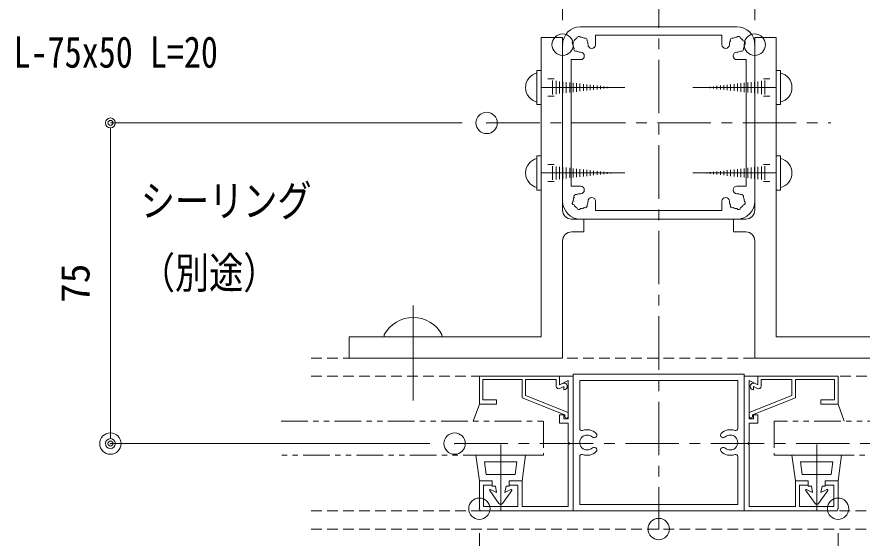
# Model space of a CAD drawing. Units: millimetres, scale not verified. Extents: x -3554 to 3554, y -1188 to 1188.
# Drawn here: x -1530.4 to -1134.5, y -568.4 to -324.6 of the extents above; entities that cross this region are included whole.
import ezdxf
from ezdxf.enums import TextEntityAlignment as Align

# ---------------------------------------------------------------- set-up
doc = ezdxf.new("R2010")
doc.units = ezdxf.units.MM
doc.header["$LTSCALE"] = 20
doc.header["$PDMODE"] = 32
doc.header["$PDSIZE"] = 10
for name, pattern in [('USER1', [2, 1.25, -0.25, 0.25, -0.25]), ('USER2', [1.25, 0.625, -0.125, 0.125, -0.125, 0.125, -0.125]), ('USER3', [0.375, 0.25, -0.125])]:
    doc.linetypes.add(name, pattern=pattern)
for name, color, linetype, lineweight in [('0-0_0', 7, 'Continuous', 18), ('0-1_DEFPOINTS', 7, 'Continuous', 18), ('0-3_アンカー', 4, 'Continuous', 18), ('0-6_2躯体線', 4, 'Continuous', 18), ('0-7_3中心線', 2, 'USER1', 18), ('0-8_41ｱﾙﾐ', 6, 'Continuous', 18), ('0-9_1手摺寸法', 7, 'Continuous', 18), ('0-C_2a', 1, 'USER2', 18), ('0-D_4アルミ', 6, 'Continuous', 18), ('1-1_2躯体隠れ', 6, 'USER3', 18)]:
    doc.layers.add(name, color=color, linetype=linetype, lineweight=lineweight)
doc.layers.add('1-3_笠木', color=7, linetype='Continuous')
doc.styles.add('ＭＳ ゴシック', font='')
doc.styles.get('ＭＳ ゴシック').set_extended_font_data('MS Gothic')

# ---------------------------------------------------------------- blocks, each defined once
blk = doc.blocks.new('_ORIGIN2')
at = {"layer": '0-0_0'}
blk.add_line((-0.5, 0), (-1, 0), dxfattribs=at)
for radius in [0.5, 0.25]:
    blk.add_circle((0, 0), radius, dxfattribs=at)
blk = doc.blocks.new('D59')
at = {"layer": '0-1_DEFPOINTS'}
for p in [(739.1, 192.82), (739.1, 86.37), (829.1, 86.37)]:
    blk.add_point(p, dxfattribs=at)
at = {"layer": '0-9_1手摺寸法'}
for p, q in [((739.1, 97.87), (739.1, 192.82)), ((824.5, 192.82), (743.7, 192.82)), ((829.1, 97.87), (829.1, 192.82))]:
    blk.add_line(p, q, dxfattribs=at)
at = {"layer": '0-9_1手摺寸法', "xscale": 4.6, "yscale": 4.6, "rotation": 180}
blk.add_blockref('_ORIGIN2', (739.1, 192.82), dxfattribs=at)
at = {"layer": '0-9_1手摺寸法', "xscale": 4.6, "yscale": 4.6}
blk.add_blockref('_ORIGIN2', (829.1, 192.82), dxfattribs=at)
at = {"layer": '0-9_1手摺寸法', "style": 'ＭＳ ゴシック'}
blk.add_text('45', height=13.49, dxfattribs=at).set_placement((774.9, 198.57), align=Align.BOTTOM_LEFT)
blk = doc.blocks.new('D23')
at = {"layer": '0-1_DEFPOINTS'}
for p in [(703.49, 49.77), (527.33, -100.23), (688.49, -100.23)]:
    blk.add_point(p, dxfattribs=at)
at = {"layer": '0-9_1手摺寸法'}
for p, q in [((691.99, 49.77), (527.33, 49.77)), ((527.33, 45.17), (527.33, -95.63)), ((676.99, -100.23), (527.33, -100.23))]:
    blk.add_line(p, q, dxfattribs=at)
at = {"layer": '0-9_1手摺寸法', "xscale": 4.6, "yscale": 4.6}
for p, rotation in [((527.33, 49.77), 90), ((527.33, -100.23), 270)]:
    blk.add_blockref('_ORIGIN2', p, dxfattribs=dict(at, rotation=rotation))
at = {"layer": '0-9_1手摺寸法', "style": 'ＭＳ ゴシック'}
blk.add_text('75', height=13.49, rotation=90, dxfattribs=at).set_placement((521.58, -34.43), align=Align.BOTTOM_LEFT)
blk = doc.blocks.new('hbk-213')
at = {"layer": '0-9_1手摺寸法', "color": 3}
for p, q in [((0, 2.55), (0, -12.9)), ((-5.8, 0), (5.8, 0)), ((-5.8, 0), (-5, -6)), ((5.8, 0), (5, -6)), ((-3.78, -1.5), (3.78, -1.5)), ((-3.78, -1.5), (-3.38, -4.5)), ((3.78, -1.5), (3.38, -4.5)), ((-3.38, -4.5), (3.38, -4.5)), ((-5, -6), (-2, -6)), ((-2, -6), (-2, -7.2)), ((-2, -7.2), (-1.25, -7.2)), ((-1.25, -7.2), (-1, -8.7)), ((1.25, -7.2), (1, -8.7)), ((1.25, -7.2), (2, -7.2)), ((2, -6), (5, -6)), ((2, -6), (2, -7.2)), ((-2.57, -8.24), (-0.4, -11.3)), ((-2.39, -8.01), (-1, -8.7)), ((0.4, -11.3), (2.57, -8.24)), ((1, -8.7), (2.39, -8.01))]:
    blk.add_line(p, q, dxfattribs=at)
for centre, radius, start, end in [((-2.45, -8.15), 0.15, 66.3706, 216.6071), ((2.45, -8.15), 0.15, 323.3929, 113.6294), ((0, -11), 0.5, 216.6071, 323.3929)]:
    blk.add_arc(centre, radius, start, end, dxfattribs=at)
blk = doc.blocks.new('A$C4E7E0D89')
at = {"layer": '0-8_41ｱﾙﾐ'}
blk.add_line((150, 100), (69.18, 100), dxfattribs=at)
for points in [[(65, 104.18), (65, 110), (59, 110), (59, 104.18)], [(54.82, 100), (0, 100), (0, 0)]]:
    blk.add_lwpolyline(points, dxfattribs=at)
for centre, start, end in [((54.82, 104.18), 270, 0), ((69.18, 104.18), 180, 270)]:
    blk.add_arc(centre, 4.18, start, end, dxfattribs=at)
at = {"layer": '0-D_4アルミ'}
for p, q in [((150, 90), (150, 100)), ((10, 90), (10, 0)), ((150, 90), (10, 90)), ((10, 0), (0, 0))]:
    blk.add_line(p, q, dxfattribs=at)
blk = doc.blocks.new('D9')
at = {"layer": '0-1_DEFPOINTS'}
for p in [(700.1, -130.73), (784.1, -140.23), (784.1, -278.26)]:
    blk.add_point(p, dxfattribs=at)
at = {"layer": '0-9_1手摺寸法'}
for p, q in [((700.1, -142.23), (700.1, -278.26)), ((784.1, -151.73), (784.1, -278.26)), ((704.7, -278.26), (779.5, -278.26))]:
    blk.add_line(p, q, dxfattribs=at)
at = {"layer": '0-9_1手摺寸法', "xscale": 4.6, "yscale": 4.6, "rotation": 180}
blk.add_blockref('_ORIGIN2', (700.1, -278.26), dxfattribs=at)
at = {"layer": '0-9_1手摺寸法', "xscale": 4.6, "yscale": 4.6}
blk.add_blockref('_ORIGIN2', (784.1, -278.26), dxfattribs=at)
at = {"layer": '0-9_1手摺寸法', "style": 'ＭＳ ゴシック'}
blk.add_text('42', height=13.49, dxfattribs=at).set_placement((732.9, -272.51), align=Align.BOTTOM_LEFT)
blk = doc.blocks.new('D10')
at = {"layer": '0-1_DEFPOINTS'}
for p in [(868.1, -130.73), (784.1, -140.23), (868.1, -278.26)]:
    blk.add_point(p, dxfattribs=at)
at = {"layer": '0-9_1手摺寸法'}
for p, q in [((868.1, -142.23), (868.1, -278.26)), ((784.1, -151.73), (784.1, -278.26)), ((788.7, -278.26), (863.5, -278.26))]:
    blk.add_line(p, q, dxfattribs=at)
at = {"layer": '0-9_1手摺寸法', "xscale": 4.6, "yscale": 4.6, "rotation": 180}
blk.add_blockref('_ORIGIN2', (784.1, -278.26), dxfattribs=at)
at = {"layer": '0-9_1手摺寸法', "xscale": 4.6, "yscale": 4.6}
blk.add_blockref('_ORIGIN2', (868.1, -278.26), dxfattribs=at)
at = {"layer": '0-9_1手摺寸法', "style": 'ＭＳ ゴシック'}
blk.add_text('42', height=13.49, dxfattribs=at).set_placement((816.9, -272.51), align=Align.BOTTOM_LEFT)
blk = doc.blocks.new('D11')
at = {"layer": '0-1_DEFPOINTS'}
for p in [(700.1, -130.73), (868.1, -130.73), (868.1, -317.65)]:
    blk.add_point(p, dxfattribs=at)
at = {"layer": '0-9_1手摺寸法'}
for p, q in [((700.1, -142.23), (700.1, -317.65)), ((868.1, -142.23), (868.1, -317.65)), ((704.7, -317.65), (863.5, -317.65))]:
    blk.add_line(p, q, dxfattribs=at)
at = {"layer": '0-9_1手摺寸法', "xscale": 4.6, "yscale": 4.6, "rotation": 180}
blk.add_blockref('_ORIGIN2', (700.1, -317.65), dxfattribs=at)
at = {"layer": '0-9_1手摺寸法', "xscale": 4.6, "yscale": 4.6}
blk.add_blockref('_ORIGIN2', (868.1, -317.65), dxfattribs=at)
at = {"layer": '0-9_1手摺寸法', "style": 'ＭＳ ゴシック'}
blk.add_text('84', height=13.49, dxfattribs=at).set_placement((774.9, -311.9), align=Align.BOTTOM_LEFT)
blk = doc.blocks.new('A$C10C826DC')
at = {"layer": '0-8_41ｱﾙﾐ'}
for p, q in [((7, 22), (0.5, 22)), ((7, 19), (7, 22)), ((1, 13), (1, 21)), ((7, 19), (6, 19)), ((7, 15), (6, 15)), ((7, 15), (7, 12)), ((1, 1.2), (1, 12)), ((7, 12), (1, 12)), ((20.5, 3.2), (20.5, 1.2)), ((22.5, 3.2), (20.5, 3.2)), ((22.5, 2.2), (21.5, 2.2)), ((21.5, 1.2), (21.5, 2.2)), ((22.5, 2.2), (22.5, 3.2)), ((29.5, 3.2), (30.5, 1.2)), ((31.5, 3.2), (29.5, 3.2)), ((31.5, 0), (31.5, 3.2)), ((15.45, 1.2), (1, 1.2)), ((15.58, 0.99), (15.45, 1.2)), ((15.92, 0.99), (16.05, 1.2)), ((20.5, 1.2), (16.05, 1.2)), ((21.5, 1.2), (30.5, 1.2))]:
    blk.add_line(p, q, dxfattribs=at)
for points in [[(31.5, 0), (0, 0), (0, 21.5)], [(6, 19), (6, 21), (1, 21)], [(6, 15), (6, 13), (1, 13)]]:
    blk.add_lwpolyline(points, dxfattribs=at)
for centre, radius, start, end in [((0.5, 21.5), 0.5, 90, 180), ((15.75, 1.1), 0.2, 212.3335, 327.6665)]:
    blk.add_arc(centre, radius, start, end, dxfattribs=at)
blk = doc.blocks.new('A$C46C1483A')
at = {"layer": '0-8_41ｱﾙﾐ'}
for p, q in [((0, 19.6), (37.6, 19.6)), ((0, 6.6), (0, 19.6)), ((1.6, 18), (20, 18)), ((1.6, 8.6), (1.6, 18)), ((20, 9.46), (20, 18)), ((21.6, 18), (36, 18)), ((21.6, 10.55), (21.6, 18)), ((36, 14.95), (36, 18)), ((37.6, 15.6), (37.6, 19.6)), ((38.88, 16.24), (37.6, 15.6)), ((39.6, 14.81), (37.74, 13.88)), ((39.6, 13.21), (39.6, 14.81)), ((8, 8.6), (1.6, 8.6)), ((8, 6.6), (8, 8.6)), ((20, 9.46), (40, 1.6)), ((21.6, 10.55), (41.6, 2.69)), ((8, 6.6), (0, 6.6)), ((40, 0.8), (40, 1.6)), ((41.6, 2.69), (41.6, 0.8))]:
    blk.add_line(p, q, dxfattribs=at)
for centre, radius, start, end in [((39.6, 14.81), 1.6, 0, 116.565), ((37.2, 14.95), 1.2, 180, 296.565), ((39.6, 14.81), 1.6, 270, 0), ((40.8, 0.8), 0.8, 180, 0)]:
    blk.add_arc(centre, radius, start, end, dxfattribs=at)
blk = doc.blocks.new('A$C7D0F4D62')
at = {"layer": '0-8_41ｱﾙﾐ'}
for p, q in [((0, 0), (0, 32)), ((0, 32), (40, 32)), ((40, 32), (40, 0)), ((1.5, 19.27), (1.5, 30.5)), ((1.5, 30.5), (38.5, 30.5)), ((38.5, 30.5), (38.5, 19.27)), ((1.5, 1.5), (1.5, 12.73)), ((38.5, 12.73), (38.5, 1.5)), ((0, 0), (40, 0)), ((1.5, 1.5), (38.5, 1.5))]:
    blk.add_line(p, q, dxfattribs=at)
for centre, radius, start, end in [((2, 19.27), 0.5, 180, 290.9248), ((3.25, 16), 3, 45.2575, 110.9248), ((4.92, 17.69), 0.625, 331.8102, 45.2575), ((35.08, 17.69), 0.625, 134.7425, 208.1898), ((36.75, 16), 3, 69.0752, 134.7425), ((38, 19.27), 0.5, 249.0752, 0), ((3.25, 16), 1.75, 45.2575, 314.7425), ((4.87, 18.02), 0.868, 243.3348, 313.8254), ((35.13, 18.02), 0.868, 226.1746, 296.6652), ((36.75, 16), 1.75, 225.2575, 134.7425), ((3.25, 16), 3, 249.0752, 314.7425), ((4.87, 13.98), 0.868, 46.1733, 116.6667), ((4.92, 14.31), 0.625, 314.7425, 28.1898), ((35.08, 14.31), 0.625, 151.8102, 225.2575), ((35.13, 13.98), 0.868, 63.3333, 133.8267), ((36.75, 16), 3, 225.2575, 290.9248), ((2, 12.73), 0.5, 69.0752, 180), ((38, 12.73), 0.5, 0, 110.9248)]:
    blk.add_arc(centre, radius, start, end, dxfattribs=at)

msp = doc.modelspace()

# ---------------------------------------------------------------- linework, layer by layer
at = {"layer": '0-6_2躯体線'}
for p, q in [((-1286.78, -349.6), (-1286.78, -365.6)), ((-1284.78, -349.6), (-1286.78, -349.6)), ((-1174.78, -349.6), (-1172.78, -349.6)), ((-1172.78, -349.6), (-1172.78, -365.6)), ((-1278.78, -353.6), (-1281.78, -353.6)), ((-1279.46, -354.36), (-1279.46, -360.83)), ((-1277.86, -354.54), (-1277.86, -360.65)), ((-1276.26, -354.72), (-1276.26, -360.47)), ((-1274.66, -354.9), (-1274.66, -360.29)), ((-1273.06, -355.08), (-1273.06, -360.11)), ((-1271.46, -355.26), (-1271.46, -359.93)), ((-1269.86, -355.44), (-1269.86, -359.75)), ((-1268.26, -355.62), (-1268.26, -359.57)), ((-1266.66, -355.8), (-1266.66, -359.39)), ((-1265.06, -355.98), (-1265.06, -359.21)), ((-1263.46, -356.16), (-1263.46, -359.03)), ((-1196.11, -356.16), (-1196.11, -359.03)), ((-1194.51, -355.98), (-1194.51, -359.21)), ((-1192.91, -355.8), (-1192.91, -359.39)), ((-1191.31, -355.62), (-1191.31, -359.57)), ((-1189.71, -355.44), (-1189.71, -359.75)), ((-1188.11, -355.26), (-1188.11, -359.93)), ((-1186.51, -355.08), (-1186.51, -360.11)), ((-1184.91, -354.9), (-1184.91, -360.29)), ((-1183.31, -354.72), (-1183.31, -360.47)), ((-1181.71, -354.54), (-1181.71, -360.65)), ((-1180.78, -353.6), (-1177.78, -353.6)), ((-1180.11, -354.36), (-1180.11, -360.83)), ((-1284.78, -357.6), (-1245.69, -357.6)), ((-1261.86, -356.34), (-1261.86, -358.85)), ((-1260.26, -356.52), (-1260.26, -358.67)), ((-1258.66, -356.7), (-1258.66, -358.49)), ((-1257.06, -356.88), (-1257.06, -358.31)), ((-1255.46, -357.06), (-1255.46, -358.14)), ((-1253.86, -357.24), (-1253.86, -357.96)), ((-1252.26, -357.42), (-1252.26, -357.78)), ((-1174.78, -357.6), (-1213.87, -357.6)), ((-1207.31, -357.42), (-1207.31, -357.78)), ((-1205.71, -357.24), (-1205.71, -357.96)), ((-1204.11, -357.06), (-1204.11, -358.14)), ((-1202.51, -356.88), (-1202.51, -358.31)), ((-1200.91, -356.7), (-1200.91, -358.49)), ((-1199.31, -356.52), (-1199.31, -358.67)), ((-1197.71, -356.34), (-1197.71, -358.85)), ((-1278.78, -361.6), (-1281.78, -361.6)), ((-1180.78, -361.6), (-1177.78, -361.6)), ((-1284.78, -365.6), (-1286.78, -365.6)), ((-1174.78, -365.6), (-1172.78, -365.6)), ((-1286.78, -389.6), (-1286.78, -405.6)), ((-1284.78, -389.6), (-1286.78, -389.6)), ((-1174.78, -389.6), (-1172.78, -389.6)), ((-1172.78, -389.6), (-1172.78, -405.6)), ((-1278.78, -393.6), (-1281.78, -393.6)), ((-1279.46, -394.36), (-1279.46, -400.83)), ((-1277.86, -394.54), (-1277.86, -400.65)), ((-1276.26, -394.72), (-1276.26, -400.47)), ((-1274.66, -394.9), (-1274.66, -400.29)), ((-1273.06, -395.08), (-1273.06, -400.11)), ((-1271.46, -395.26), (-1271.46, -399.93)), ((-1269.86, -395.44), (-1269.86, -399.75)), ((-1268.26, -395.62), (-1268.26, -399.57)), ((-1266.66, -395.8), (-1266.66, -399.39)), ((-1192.91, -395.8), (-1192.91, -399.39)), ((-1191.31, -395.62), (-1191.31, -399.57)), ((-1189.71, -395.44), (-1189.71, -399.75)), ((-1188.11, -395.26), (-1188.11, -399.93)), ((-1186.51, -395.08), (-1186.51, -400.11)), ((-1184.91, -394.9), (-1184.91, -400.29)), ((-1183.31, -394.72), (-1183.31, -400.47)), ((-1181.71, -394.54), (-1181.71, -400.65)), ((-1180.78, -393.6), (-1177.78, -393.6)), ((-1180.11, -394.36), (-1180.11, -400.83)), ((-1284.78, -397.6), (-1245.69, -397.6)), ((-1265.06, -395.98), (-1265.06, -399.21)), ((-1263.46, -396.16), (-1263.46, -399.03)), ((-1261.86, -396.34), (-1261.86, -398.85)), ((-1260.26, -396.52), (-1260.26, -398.67)), ((-1258.66, -396.7), (-1258.66, -398.49)), ((-1257.06, -396.88), (-1257.06, -398.31)), ((-1255.46, -397.06), (-1255.46, -398.14)), ((-1253.86, -397.24), (-1253.86, -397.96)), ((-1252.26, -397.42), (-1252.26, -397.78)), ((-1174.78, -397.6), (-1213.87, -397.6)), ((-1207.31, -397.42), (-1207.31, -397.78)), ((-1205.71, -397.24), (-1205.71, -397.96)), ((-1204.11, -397.06), (-1204.11, -398.14)), ((-1202.51, -396.88), (-1202.51, -398.31)), ((-1200.91, -396.7), (-1200.91, -398.49)), ((-1199.31, -396.52), (-1199.31, -398.67)), ((-1197.71, -396.34), (-1197.71, -398.85)), ((-1196.11, -396.16), (-1196.11, -399.03)), ((-1194.51, -395.98), (-1194.51, -399.21)), ((-1278.78, -401.6), (-1281.78, -401.6)), ((-1180.78, -401.6), (-1177.78, -401.6)), ((-1284.78, -405.6), (-1286.78, -405.6)), ((-1174.78, -405.6), (-1172.78, -405.6)), ((-1344.78, -504.05), (-1344.78, -459.54)), ((-1358.28, -473.17), (-1358.28, -474.17)), ((-1358.28, -474.17), (-1331.28, -474.17)), ((-1331.28, -473.17), (-1331.28, -474.17))]:
    msp.add_line(p, q, dxfattribs=at)
for centre, radius, start, end in [((-1285.2, -357.6), 6.98, 103.067, 256.933), ((-1174.36, -357.6), 6.98, 283.067, 76.933), ((-1285.2, -397.6), 6.98, 103.067, 256.933), ((-1174.36, -397.6), 6.98, 283.067, 76.933), ((-1344.78, -480.56), 15.39, 28.6987, 151.3013)]:
    msp.add_arc(centre, radius, start, end, dxfattribs=at)
at = {"layer": '0-7_3中心線'}
for p, q in [((-1229.78, -104.65), (-1229.78, -564.17)), ((-1310.4, -374.17), (-1149.17, -374.17)), ((-1325.4, -524.17), (-469.78, -524.17))]:
    msp.add_line(p, q, dxfattribs=at)
at = {"layer": '0-8_41ｱﾙﾐ'}
for p, q in [((-1193.18, -329.17), (-1266.38, -329.17)), ((-1259.38, -333.17), (-1259.38, -337.57)), ((-1200.18, -333.17), (-1259.38, -333.17)), ((-1200.18, -333.17), (-1200.18, -337.57)), ((-1274.78, -337.57), (-1274.78, -410.77)), ((-1184.78, -337.57), (-1184.78, -410.77)), ((-1266.38, -344.57), (-1270.78, -344.57)), ((-1270.78, -344.57), (-1270.78, -403.77)), ((-1193.18, -344.57), (-1188.78, -344.57)), ((-1188.78, -344.57), (-1188.78, -403.77)), ((-1266.38, -403.77), (-1270.78, -403.77)), ((-1193.18, -403.77), (-1188.78, -403.77)), ((-1259.38, -415.17), (-1259.38, -410.77)), ((-1200.18, -415.17), (-1200.18, -410.77)), ((-1200.18, -415.17), (-1259.38, -415.17)), ((-1193.18, -419.17), (-1266.38, -419.17))]:
    msp.add_line(p, q, dxfattribs=at)
for centre, radius, start, end in [((-1266.38, -337.57), 8.4, 90, 180), ((-1193.18, -337.57), 8.4, 0, 90), ((-1269.28, -336.79), 1, 97.0243, 165), ((-1266.38, -337.57), 3.5, 135, 149.6411), ((-1266.38, -337.57), 3.5, 120.3589, 135), ((-1267.16, -334.67), 1, 105, 172.9757), ((-1267.16, -334.67), 1, 37.0243, 105), ((-1266.38, -337.57), 3.5, 75, 89.6411), ((-1266.38, -337.57), 3.5, 60.3589, 75), ((-1264.26, -335.45), 1, 45, 112.9757), ((-1264.26, -335.45), 1, 337.0243, 45), ((-1266.38, -337.57), 3.5, 15, 29.6411), ((-1193.18, -337.57), 3.5, 150.3589, 165), ((-1195.3, -335.45), 1, 135, 202.9757), ((-1195.3, -335.45), 1, 67.0243, 135), ((-1193.18, -337.57), 3.5, 105, 119.6411), ((-1193.18, -337.57), 3.5, 90.3589, 105), ((-1192.41, -334.67), 1, 75, 142.9757), ((-1192.41, -334.67), 1, 7.0243, 75), ((-1193.18, -337.57), 3.5, 45, 59.6411), ((-1193.18, -337.57), 3.5, 30.3589, 45), ((-1190.28, -336.79), 1, 15, 82.9757), ((-1269.28, -336.79), 1, 165, 232.9757), ((-1266.38, -337.57), 3.5, 180.3589, 195), ((-1266.38, -337.57), 3.5, 195, 209.6411), ((-1268.5, -339.69), 1, 157.0243, 225), ((-1268.5, -339.69), 1, 225, 292.9757), ((-1266.38, -337.57), 3.5, 0.3589, 15), ((-1261.13, -337.57), 1.75, 180, 0), ((-1198.43, -337.57), 1.75, 180, 360), ((-1193.18, -337.57), 3.5, 165, 179.6411), ((-1191.06, -339.69), 1, 247.0243, 315), ((-1191.06, -339.69), 1, 315, 22.9757), ((-1193.18, -337.57), 3.5, 330.3589, 345), ((-1193.18, -337.57), 3.5, 345, 359.6411), ((-1190.28, -336.79), 1, 307.0243, 15), ((-1266.38, -337.57), 3.5, 240.3589, 255), ((-1266.38, -337.57), 3.5, 255, 270), ((-1266.38, -342.82), 1.75, 270, 90), ((-1193.18, -342.82), 1.75, 90, 270), ((-1193.18, -337.57), 3.5, 270, 285), ((-1193.18, -337.57), 3.5, 285, 299.6411), ((-1268.5, -408.65), 1, 67.0243, 135), ((-1266.38, -410.77), 3.5, 105, 119.6411), ((-1266.38, -410.77), 3.5, 90, 105), ((-1266.38, -405.52), 1.75, 270, 90), ((-1193.18, -405.52), 1.75, 90, 270), ((-1193.18, -410.77), 3.5, 75, 90), ((-1193.18, -410.77), 3.5, 60.3589, 75), ((-1191.06, -408.65), 1, 45, 112.9757), ((-1266.38, -410.77), 8.4, 180, 270), ((-1269.28, -411.54), 1, 127.0243, 195), ((-1266.38, -410.77), 3.5, 165, 179.6411), ((-1266.38, -410.77), 3.5, 150.3589, 165), ((-1268.5, -408.65), 1, 135, 202.9757), ((-1266.38, -410.77), 3.5, 345, 359.6411), ((-1261.13, -410.77), 1.75, 360, 180), ((-1198.43, -410.77), 1.75, 0, 180), ((-1193.18, -410.77), 3.5, 180.3589, 195), ((-1193.18, -410.77), 8.4, 270, 360), ((-1191.06, -408.65), 1, 337.0243, 45), ((-1193.18, -410.77), 3.5, 15, 29.6411), ((-1193.18, -410.77), 3.5, 0.3589, 15), ((-1190.28, -411.54), 1, 345, 52.9757), ((-1269.28, -411.54), 1, 195, 262.9757), ((-1266.38, -410.77), 3.5, 210.3589, 225), ((-1266.38, -410.77), 3.5, 225, 239.6411), ((-1267.16, -413.67), 1, 187.0243, 255), ((-1267.16, -413.67), 1, 255, 322.9757), ((-1266.38, -410.77), 3.5, 270.3589, 285), ((-1266.38, -410.77), 3.5, 285, 299.6411), ((-1264.26, -412.89), 1, 247.0243, 315), ((-1264.26, -412.89), 1, 315, 22.9757), ((-1266.38, -410.77), 3.5, 330.3589, 345), ((-1193.18, -410.77), 3.5, 195, 209.6411), ((-1195.3, -412.89), 1, 157.0243, 225), ((-1195.3, -412.89), 1, 225, 292.9757), ((-1193.18, -410.77), 3.5, 240.3589, 255), ((-1193.18, -410.77), 3.5, 255, 269.6411), ((-1192.41, -413.67), 1, 217.0243, 285), ((-1192.41, -413.67), 1, 285, 352.9757), ((-1193.18, -410.77), 3.5, 300.3589, 315), ((-1193.18, -410.77), 3.5, 315, 329.6411), ((-1190.28, -411.54), 1, 277.0243, 345)]:
    msp.add_arc(centre, radius, start, end, dxfattribs=at)
at = {"layer": '0-9_1手摺寸法', "color": 3}
for p, q in [((-1313.78, -505.67), (-1316.67, -513.67)), ((-1145.78, -505.67), (-1142.9, -513.67))]:
    msp.add_line(p, q, dxfattribs=at)
at = {"layer": '0-C_2a'}
msp.add_lwpolyline([(-1406.61, -513.67), (-1283.78, -513.67), (-1283.78, -529.67), (-1406.61, -529.67)], dxfattribs=at)
msp.add_lwpolyline([(-1175.78, -529.67), (-569.53, -529.67), (-569.53, -513.67), (-1175.78, -513.67)], close=True, dxfattribs=at)
at = {"layer": '1-1_2躯体隠れ'}
for p, q in [((-1392.61, -484.17), (-469.78, -484.17)), ((-1392.61, -492.67), (-1269.78, -492.67)), ((-1189.78, -492.67), (-549.78, -492.67)), ((-1392.61, -555.67), (-549.78, -555.67)), ((-1392.61, -564.17), (-469.78, -564.17))]:
    msp.add_line(p, q, dxfattribs=at)

# ---------------------------------------------------------------- block references
at = {"layer": '0-3_アンカー'}
msp.add_blockref('A$C46C1483A', (-1313.78, -512.27), dxfattribs=at)
at = {"layer": '0-3_アンカー', "xscale": 2, "yscale": 2}
msp.add_blockref('A$C7D0F4D62', (-1269.78, -555.67), dxfattribs=at)
at = {"layer": '0-3_アンカー', "xscale": -1, "rotation": 1e-05}
msp.add_blockref('A$C46C1483A', (-1145.78, -512.27), dxfattribs=at)
at = {"layer": '0-9_1手摺寸法'}
for name in ['D59', 'D23', 'D9', 'D11', 'D10']:
    msp.add_blockref(name, (-2013.88, -423.94), dxfattribs=at)
at = {"layer": '0-9_1手摺寸法', "xscale": -1, "rotation": 270}
msp.add_blockref('A$C4E7E0D89', (-1374.78, -484.17), dxfattribs=at)
at = {"layer": '0-9_1手摺寸法', "rotation": 90}
msp.add_blockref('A$C4E7E0D89', (-1084.78, -484.17), dxfattribs=at)
at = {"layer": '0-9_1手摺寸法', "yscale": 2}
for p, xscale in [((-1303.78, -529.67), -2), ((-1155.78, -529.67), 2)]:
    msp.add_blockref('hbk-213', p, dxfattribs=dict(at, xscale=xscale))
at = {"layer": '1-3_笠木', "yscale": 2}
for p, xscale, rotation in [((-1269.78, -555.67), 2, 90), ((-1189.78, -555.67), -2, 270.00001)]:
    msp.add_blockref('A$C10C826DC', p, dxfattribs=dict(at, xscale=xscale, rotation=rotation))

# ---------------------------------------------------------------- texts
at = {"layer": '0-0_0', "style": 'ＭＳ ゴシック', "width": 0.8}
for s, p in [('L-75x50 L=20', (-1531.93, -352.73)), ('シーリング', (-1472.32, -422.34)), ('（別途）', (-1472.32, -456.02))]:
    msp.add_text(s, height=14.66, dxfattribs=at).set_placement(p, align=Align.BOTTOM_LEFT)

doc.saveas('drawing.dxf')
